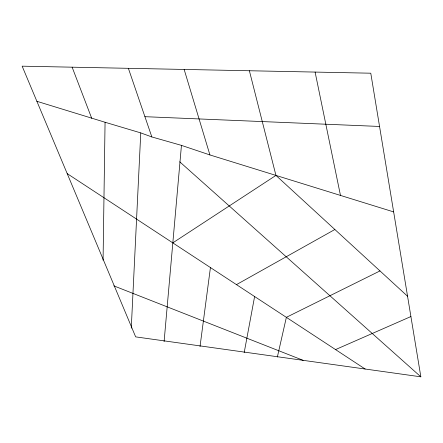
<?xml version="1.0" encoding="UTF-8"?>
<svg xmlns="http://www.w3.org/2000/svg" width="443" height="443" viewBox="0 0 443 443"><rect width="100%" height="100%" fill="white"/><g stroke="black" fill="none" stroke-linecap="round" stroke-linejoin="round"><path stroke-width="0.66" d="M103.064 260.141L105.063 122.257L36.88 101.303M105.063 122.257L140.763 132.9L131.266 328.18M140.763 132.9L151.844 136.942L181.447 145.376L164.098 341.592M67.209 173.623L210.436 267.561L200.026 346.52M244.198 352.539L254.614 296.533L210.436 267.561M277.357 357.03L286.372 317.326L379.983 270.928M172.825 242.853L275.945 175.411L249.381 70.753M236.496 284.611L334.864 229.507M254.614 296.533L335.55 349.582L410.91 316.546M144.911 116.681L379.524 126.46M420.85 376.827L135.658 336.874L22.15 66.173L370.774 73.2L420.85 376.827L179.72 161.8M181.447 145.376L209.921 154.945L393.65 211.904M113.818 285.862L303.156 360.336M335.55 349.582L365.154 369.025M275.945 175.411L407.56 296.245M72.131 67.181L91.712 118.298M128.37 68.311L151.844 136.942M184.15 69.44L209.921 154.945M315.1 72.076L340.473 195.418"/></g></svg>
